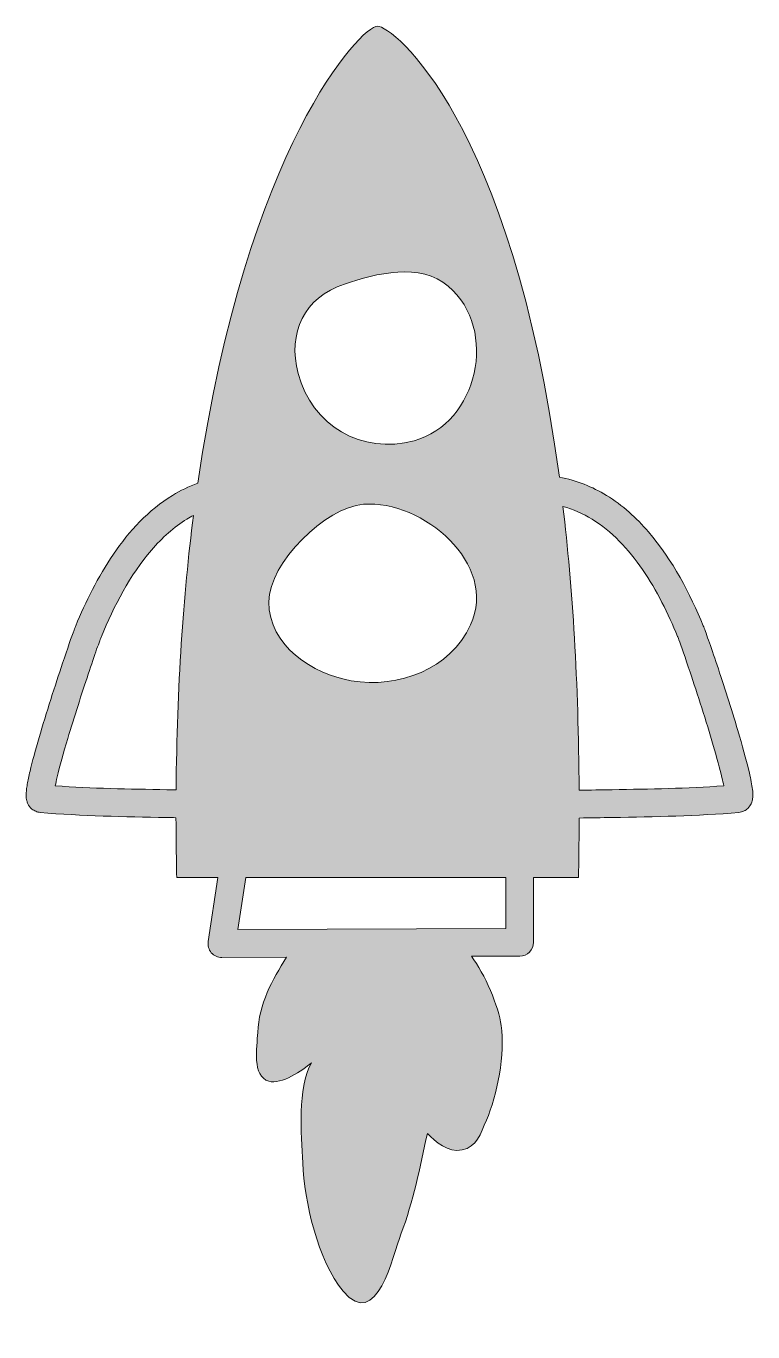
# Model space of a CAD drawing. Header units: inches. Extents: x 0 to 58, y -2 to 102.
import ezdxf

# ---------------------------------------------------------------- set-up
doc = ezdxf.new("R2010")
doc.units = ezdxf.units.IN
doc.header["$MEASUREMENT"] = 0
doc.layers.add('Layer 1', color=7, linetype='Continuous')

msp = doc.modelspace()

# ---------------------------------------------------------------- hatches: boundary and pattern name
at = {"layer": 'Layer 1', "true_color": 0x404041}
h = msp.add_hatch(color=250, dxfattribs=at)
h.dxf.hatch_style = 2
edge = h.paths.add_edge_path()
edge.add_spline(control_points=[(57.75, 41.01), (57.7, 41.4), (57.6, 41.85), (57.48, 42.37), (57.26, 43.27), (56.95, 44.37), (56.61, 45.54), (56.08, 47.29), (55.47, 49.19), (54.96, 50.74), (54.7, 51.52), (54.46, 52.2), (54.27, 52.74), (54.18, 53.01), (54.1, 53.25), (54.03, 53.44), (53.96, 53.63), (53.9, 53.77), (53.85, 53.89), (52.81, 56.4), (51.43, 59.11), (49.5, 61.35), (48.54, 62.47), (47.44, 63.48), (46.16, 64.26), (45.04, 64.94), (43.79, 65.46), (42.41, 65.71), (38.59, 94.22), (29.13, 101.6), (27.95, 101.6), (26.64, 101.6), (17.53, 91.98), (13.66, 65.24), (12.94, 64.97), (12.27, 64.64), (11.64, 64.26), (9.73, 63.08), (8.2, 61.42), (6.95, 59.59), (5.7, 57.77), (4.73, 55.77), (3.95, 53.89), (3.95, 53.89), (3.95, 53.89), (3.95, 53.89), (3.91, 53.8), (3.87, 53.68), (3.81, 53.54), (3.62, 53.01), (3.29, 52.07), (2.9, 50.9), (2.32, 49.16), (1.6, 46.94), (1.03, 44.98), (0.74, 44), (0.49, 43.08), (0.31, 42.31), (0.22, 41.93), (0.15, 41.58), (0.09, 41.27), (0.06, 41.12), (0.04, 40.97), (0.03, 40.83), (0.01, 40.69), (0, 40.56), (0, 40.42), (0, 40.34), (0, 40.26), (0.01, 40.17), (0.02, 40.1), (0.03, 40.03), (0.06, 39.94), (0.08, 39.87), (0.1, 39.8), (0.14, 39.72), (0.2, 39.59), (0.29, 39.44), (0.46, 39.3), (0.55, 39.23), (0.65, 39.16), (0.76, 39.12), (0.88, 39.07), (1, 39.04), (1.11, 39.03), (4.44, 38.74), (7.81, 38.68), (11.15, 38.63), (11.41, 38.62), (11.66, 38.62), (11.92, 38.61), (11.93, 37.2), (11.94, 35.77), (11.97, 34.3), (11.97, 34.14), (11.97, 33.99), (11.98, 33.84), (11.98, 33.84), (15.24, 33.84), (15.24, 33.84), (15.24, 33.84), (14.48, 28.76), (14.48, 28.76), (14.43, 28.44), (14.52, 28.12), (14.73, 27.87), (14.94, 27.63), (15.25, 27.49), (15.57, 27.49), (15.57, 27.49), (20.72, 27.51), (20.72, 27.51), (19.56, 25.72), (18.53, 23.78), (18.42, 21.52), (18.36, 20.33), (17.95, 18.04), (19.31, 17.64), (20.28, 17.35), (22.02, 18.5), (22.69, 19.11), (21.55, 16.99), (21.9, 13.53), (22, 11.14), (22.14, 8.05), (23.18, 3.4), (25.22, 0.93), (27.89, -2.3), (29.18, 3.8), (29.81, 5.48), (30.8, 8.1), (31.32, 10.79), (31.91, 13.49), (32.57, 12.84), (33.53, 11.92), (34.69, 12.17), (35.83, 12.42), (36.15, 13.46), (36.61, 14.53), (37.46, 16.51), (38.11, 19.84), (37.79, 22.08), (37.59, 23.54), (36.47, 26.21), (35.41, 27.58), (35.41, 27.58), (39.26, 27.59), (39.26, 27.59), (39.87, 27.6), (40.36, 28.09), (40.36, 28.7), (40.36, 28.7), (40.36, 33.84), (40.36, 33.84), (40.36, 33.84), (43.93, 33.84), (43.93, 33.84), (43.94, 33.99), (43.94, 34.14), (43.94, 34.3), (43.97, 35.75), (43.98, 37.18), (43.99, 38.58), (44.87, 38.6), (45.76, 38.61), (46.65, 38.63), (50, 38.68), (53.37, 38.74), (56.69, 39.03), (56.83, 39.04), (56.97, 39.08), (57.1, 39.15), (57.21, 39.2), (57.31, 39.27), (57.39, 39.35), (57.53, 39.48), (57.61, 39.61), (57.67, 39.72), (57.74, 39.89), (57.77, 40.02), (57.78, 40.13), (57.8, 40.24), (57.8, 40.33), (57.8, 40.42), (57.8, 40.62), (57.78, 40.8), (57.75, 41.01)], knot_values=[0, 0, 0, 0, 1, 1, 1, 2, 2, 2, 3, 3, 3, 4, 4, 4, 5, 5, 5, 6, 6, 6, 7, 7, 7, 8, 8, 8, 9, 9, 9, 10, 10, 10, 11, 11, 11, 12, 12, 12, 13, 13, 13, 14, 14, 14, 15, 15, 15, 16, 16, 16, 17, 17, 17, 18, 18, 18, 19, 19, 19, 20, 20, 20, 21, 21, 21, 22, 22, 22, 23, 23, 23, 24, 24, 24, 25, 25, 25, 26, 26, 26, 27, 27, 27, 28, 28, 28, 29, 29, 29, 30, 30, 30, 31, 31, 31, 32, 32, 32, 33, 33, 33, 34, 34, 34, 35, 35, 35, 36, 36, 36, 37, 37, 37, 38, 38, 38, 39, 39, 39, 40, 40, 40, 41, 41, 41, 42, 42, 42, 43, 43, 43, 44, 44, 44, 45, 45, 45, 46, 46, 46, 47, 47, 47, 48, 48, 48, 49, 49, 49, 50, 50, 50, 51, 51, 51, 52, 52, 52, 53, 53, 53, 54, 54, 54, 55, 55, 55, 56, 56, 56, 57, 57, 57, 58, 58, 58, 59, 59, 59, 60, 60, 60, 61, 61, 61, 62, 62, 62, 62], degree=3, periodic=1)
edge = h.paths.add_edge_path()
edge.add_spline(control_points=[(35.35, 53.95), (33.72, 50.43), (29.64, 48.87), (25.86, 49.51), (22.83, 50.03), (19.28, 52.29), (19.3, 55.79), (19.31, 58.92), (23.83, 63.32), (26.84, 63.55), (31.54, 63.92), (37.58, 58.79), (35.35, 53.95)], knot_values=[0, 0, 0, 0, 1, 1, 1, 2, 2, 2, 3, 3, 3, 4, 4, 4, 4], degree=3, periodic=1)
edge = h.paths.add_edge_path()
edge.add_spline(control_points=[(25.31, 81.07), (27.85, 81.93), (31.35, 82.81), (33.58, 80.9), (37.61, 77.45), (35.92, 69.99), (30.86, 68.61), (26.71, 67.48), (22.71, 69.81), (21.63, 73.97), (20.79, 77.2), (22.11, 80), (25.31, 81.07)], knot_values=[0, 0, 0, 0, 1, 1, 1, 2, 2, 2, 3, 3, 3, 4, 4, 4, 4], degree=3, periodic=1)
edge = h.paths.add_edge_path()
edge.add_spline(control_points=[(2.32, 41.15), (2.36, 41.36), (2.41, 41.59), (2.47, 41.85), (2.67, 42.69), (2.97, 43.77), (3.31, 44.91), (3.83, 46.63), (4.43, 48.51), (4.94, 50.04), (5.2, 50.81), (5.43, 51.49), (5.61, 52.01), (5.71, 52.28), (5.79, 52.5), (5.85, 52.68), (5.91, 52.85), (5.97, 52.99), (5.99, 53.04), (5.99, 53.04), (5.99, 53.04), (5.99, 53.04), (6.98, 55.43), (8.28, 57.95), (9.97, 59.91), (10.82, 60.89), (11.76, 61.74), (12.79, 62.37), (12.96, 62.48), (13.13, 62.57), (13.31, 62.66), (12.5, 56.32), (11.99, 49.07), (11.93, 40.82), (11.68, 40.83), (11.43, 40.83), (11.19, 40.84), (8.19, 40.89), (5.22, 40.94), (2.32, 41.15)], knot_values=[0, 0, 0, 0, 1, 1, 1, 2, 2, 2, 3, 3, 3, 4, 4, 4, 5, 5, 5, 6, 6, 6, 7, 7, 7, 8, 8, 8, 9, 9, 9, 10, 10, 10, 11, 11, 11, 12, 12, 12, 13, 13, 13, 13], degree=3, periodic=1)
h.paths.add_polyline_path([(38.15, 29.8), (16.85, 29.71), (17.47, 33.84), (38.15, 33.84)])
edge = h.paths.add_edge_path()
edge.add_spline(control_points=[(46.62, 40.84), (45.74, 40.82), (44.86, 40.81), (43.98, 40.79), (43.94, 49.43), (43.46, 56.92), (42.7, 63.38), (43.52, 63.15), (44.29, 62.81), (45.01, 62.37), (46.56, 61.42), (47.9, 60), (49.03, 58.35), (50.16, 56.7), (51.07, 54.83), (51.81, 53.04), (51.83, 53), (51.87, 52.9), (51.92, 52.77), (52.1, 52.29), (52.42, 51.35), (52.81, 50.2), (53.38, 48.48), (54.09, 46.28), (54.65, 44.36), (54.93, 43.4), (55.17, 42.51), (55.34, 41.8), (55.4, 41.56), (55.45, 41.35), (55.48, 41.15), (52.58, 40.94), (49.61, 40.89), (46.62, 40.84)], knot_values=[0, 0, 0, 0, 1, 1, 1, 2, 2, 2, 3, 3, 3, 4, 4, 4, 5, 5, 5, 6, 6, 6, 7, 7, 7, 8, 8, 8, 9, 9, 9, 10, 10, 10, 11, 11, 11, 11], degree=3, periodic=1)

# ---------------------------------------------------------------- linework, layer by layer
at = {"layer": 'Layer 1', "lineweight": 0}
msp.add_lwpolyline([(38.15, 29.8), (16.85, 29.71), (17.47, 33.84), (38.15, 33.84), (38.15, 29.8)], dxfattribs=at)
for points, knots in [([(57.75, 41.01), (57.7, 41.4), (57.6, 41.85), (57.48, 42.37), (57.26, 43.27), (56.95, 44.37), (56.61, 45.54), (56.08, 47.29), (55.47, 49.19), (54.96, 50.74), (54.7, 51.52), (54.46, 52.2), (54.27, 52.74), (54.18, 53.01), (54.1, 53.25), (54.03, 53.44), (53.96, 53.63), (53.9, 53.77), (53.85, 53.89), (52.81, 56.4), (51.43, 59.11), (49.5, 61.35), (48.54, 62.47), (47.44, 63.48), (46.16, 64.26), (45.04, 64.94), (43.79, 65.46), (42.41, 65.71), (38.59, 94.22), (29.13, 101.6), (27.95, 101.6), (26.64, 101.6), (17.53, 91.98), (13.66, 65.24), (12.94, 64.97), (12.27, 64.64), (11.64, 64.26), (9.73, 63.08), (8.2, 61.42), (6.95, 59.59), (5.7, 57.77), (4.73, 55.77), (3.95, 53.89), (3.95, 53.89), (3.95, 53.89), (3.95, 53.89), (3.91, 53.8), (3.87, 53.68), (3.81, 53.54), (3.62, 53.01), (3.29, 52.07), (2.9, 50.9), (2.32, 49.16), (1.6, 46.94), (1.03, 44.98), (0.74, 44), (0.49, 43.08), (0.31, 42.31), (0.22, 41.93), (0.15, 41.58), (0.09, 41.27), (0.06, 41.12), (0.04, 40.97), (0.03, 40.83), (0.01, 40.69), (0, 40.56), (0, 40.42), (0, 40.34), (0, 40.26), (0.01, 40.17), (0.02, 40.1), (0.03, 40.03), (0.06, 39.94), (0.08, 39.87), (0.1, 39.8), (0.14, 39.72), (0.2, 39.59), (0.29, 39.44), (0.46, 39.3), (0.55, 39.23), (0.65, 39.16), (0.76, 39.12), (0.88, 39.07), (1, 39.04), (1.11, 39.03), (4.44, 38.74), (7.81, 38.68), (11.15, 38.63), (11.41, 38.62), (11.66, 38.62), (11.92, 38.61), (11.93, 37.2), (11.94, 35.77), (11.97, 34.3), (11.97, 34.14), (11.97, 33.99), (11.98, 33.84), (11.98, 33.84), (15.24, 33.84), (15.24, 33.84), (15.24, 33.84), (14.48, 28.76), (14.48, 28.76), (14.43, 28.44), (14.52, 28.12), (14.73, 27.87), (14.94, 27.63), (15.25, 27.49), (15.57, 27.49), (15.57, 27.49), (20.72, 27.51), (20.72, 27.51), (19.56, 25.72), (18.53, 23.78), (18.42, 21.52), (18.36, 20.33), (17.95, 18.04), (19.31, 17.64), (20.28, 17.35), (22.02, 18.5), (22.69, 19.11), (21.55, 16.99), (21.9, 13.53), (22, 11.14), (22.14, 8.05), (23.18, 3.4), (25.22, 0.93), (27.89, -2.3), (29.18, 3.8), (29.81, 5.48), (30.8, 8.1), (31.32, 10.79), (31.91, 13.49), (32.57, 12.84), (33.53, 11.92), (34.69, 12.17), (35.83, 12.42), (36.15, 13.46), (36.61, 14.53), (37.46, 16.51), (38.11, 19.84), (37.79, 22.08), (37.59, 23.54), (36.47, 26.21), (35.41, 27.58), (35.41, 27.58), (39.26, 27.59), (39.26, 27.59), (39.87, 27.6), (40.36, 28.09), (40.36, 28.7), (40.36, 28.7), (40.36, 33.84), (40.36, 33.84), (40.36, 33.84), (43.93, 33.84), (43.93, 33.84), (43.94, 33.99), (43.94, 34.14), (43.94, 34.3), (43.97, 35.75), (43.98, 37.18), (43.99, 38.58), (44.87, 38.6), (45.76, 38.61), (46.65, 38.63), (50, 38.68), (53.37, 38.74), (56.69, 39.03), (56.83, 39.04), (56.97, 39.08), (57.1, 39.15), (57.21, 39.2), (57.31, 39.27), (57.39, 39.35), (57.53, 39.48), (57.61, 39.61), (57.67, 39.72), (57.74, 39.89), (57.77, 40.02), (57.78, 40.13), (57.8, 40.24), (57.8, 40.33), (57.8, 40.42), (57.8, 40.62), (57.78, 40.8), (57.75, 41.01)], [0, 0, 0, 0, 1, 1, 1, 2, 2, 2, 3, 3, 3, 4, 4, 4, 5, 5, 5, 6, 6, 6, 7, 7, 7, 8, 8, 8, 9, 9, 9, 10, 10, 10, 11, 11, 11, 12, 12, 12, 13, 13, 13, 14, 14, 14, 15, 15, 15, 16, 16, 16, 17, 17, 17, 18, 18, 18, 19, 19, 19, 20, 20, 20, 21, 21, 21, 22, 22, 22, 23, 23, 23, 24, 24, 24, 25, 25, 25, 26, 26, 26, 27, 27, 27, 28, 28, 28, 29, 29, 29, 30, 30, 30, 31, 31, 31, 32, 32, 32, 33, 33, 33, 34, 34, 34, 35, 35, 35, 36, 36, 36, 37, 37, 37, 38, 38, 38, 39, 39, 39, 40, 40, 40, 41, 41, 41, 42, 42, 42, 43, 43, 43, 44, 44, 44, 45, 45, 45, 46, 46, 46, 47, 47, 47, 48, 48, 48, 49, 49, 49, 50, 50, 50, 51, 51, 51, 52, 52, 52, 53, 53, 53, 54, 54, 54, 55, 55, 55, 56, 56, 56, 57, 57, 57, 58, 58, 58, 59, 59, 59, 60, 60, 60, 61, 61, 61, 62, 62, 62, 62]), ([(25.31, 81.07), (27.85, 81.93), (31.35, 82.81), (33.58, 80.9), (37.61, 77.45), (35.92, 69.99), (30.86, 68.61), (26.71, 67.48), (22.71, 69.81), (21.63, 73.97), (20.79, 77.2), (22.11, 80), (25.31, 81.07)], [0, 0, 0, 0, 1, 1, 1, 2, 2, 2, 3, 3, 3, 4, 4, 4, 4]), ([(35.35, 53.95), (33.72, 50.43), (29.64, 48.87), (25.86, 49.51), (22.83, 50.03), (19.28, 52.29), (19.3, 55.79), (19.31, 58.92), (23.83, 63.32), (26.84, 63.55), (31.54, 63.92), (37.58, 58.79), (35.35, 53.95)], [0, 0, 0, 0, 1, 1, 1, 2, 2, 2, 3, 3, 3, 4, 4, 4, 4]), ([(2.32, 41.15), (2.36, 41.36), (2.41, 41.59), (2.47, 41.85), (2.67, 42.69), (2.97, 43.77), (3.31, 44.91), (3.83, 46.63), (4.43, 48.51), (4.94, 50.04), (5.2, 50.81), (5.43, 51.49), (5.61, 52.01), (5.71, 52.28), (5.79, 52.5), (5.85, 52.68), (5.91, 52.85), (5.97, 52.99), (5.99, 53.04), (5.99, 53.04), (5.99, 53.04), (5.99, 53.04), (6.98, 55.43), (8.28, 57.95), (9.97, 59.91), (10.82, 60.89), (11.76, 61.74), (12.79, 62.37), (12.96, 62.48), (13.13, 62.57), (13.31, 62.66), (12.5, 56.32), (11.99, 49.07), (11.93, 40.82), (11.68, 40.83), (11.43, 40.83), (11.19, 40.84), (8.19, 40.89), (5.22, 40.94), (2.32, 41.15)], [0, 0, 0, 0, 1, 1, 1, 2, 2, 2, 3, 3, 3, 4, 4, 4, 5, 5, 5, 6, 6, 6, 7, 7, 7, 8, 8, 8, 9, 9, 9, 10, 10, 10, 11, 11, 11, 12, 12, 12, 13, 13, 13, 13]), ([(46.62, 40.84), (45.74, 40.82), (44.86, 40.81), (43.98, 40.79), (43.94, 49.43), (43.46, 56.92), (42.7, 63.38), (43.52, 63.15), (44.29, 62.81), (45.01, 62.37), (46.56, 61.42), (47.9, 60), (49.03, 58.35), (50.16, 56.7), (51.07, 54.83), (51.81, 53.04), (51.83, 53), (51.87, 52.9), (51.92, 52.77), (52.1, 52.29), (52.42, 51.35), (52.81, 50.2), (53.38, 48.48), (54.09, 46.28), (54.65, 44.36), (54.93, 43.4), (55.17, 42.51), (55.34, 41.8), (55.4, 41.56), (55.45, 41.35), (55.48, 41.15), (52.58, 40.94), (49.61, 40.89), (46.62, 40.84)], [0, 0, 0, 0, 1, 1, 1, 2, 2, 2, 3, 3, 3, 4, 4, 4, 5, 5, 5, 6, 6, 6, 7, 7, 7, 8, 8, 8, 9, 9, 9, 10, 10, 10, 11, 11, 11, 11])]:
    msp.add_open_spline(points, degree=3, knots=knots, dxfattribs=at)

doc.saveas('drawing.dxf')
